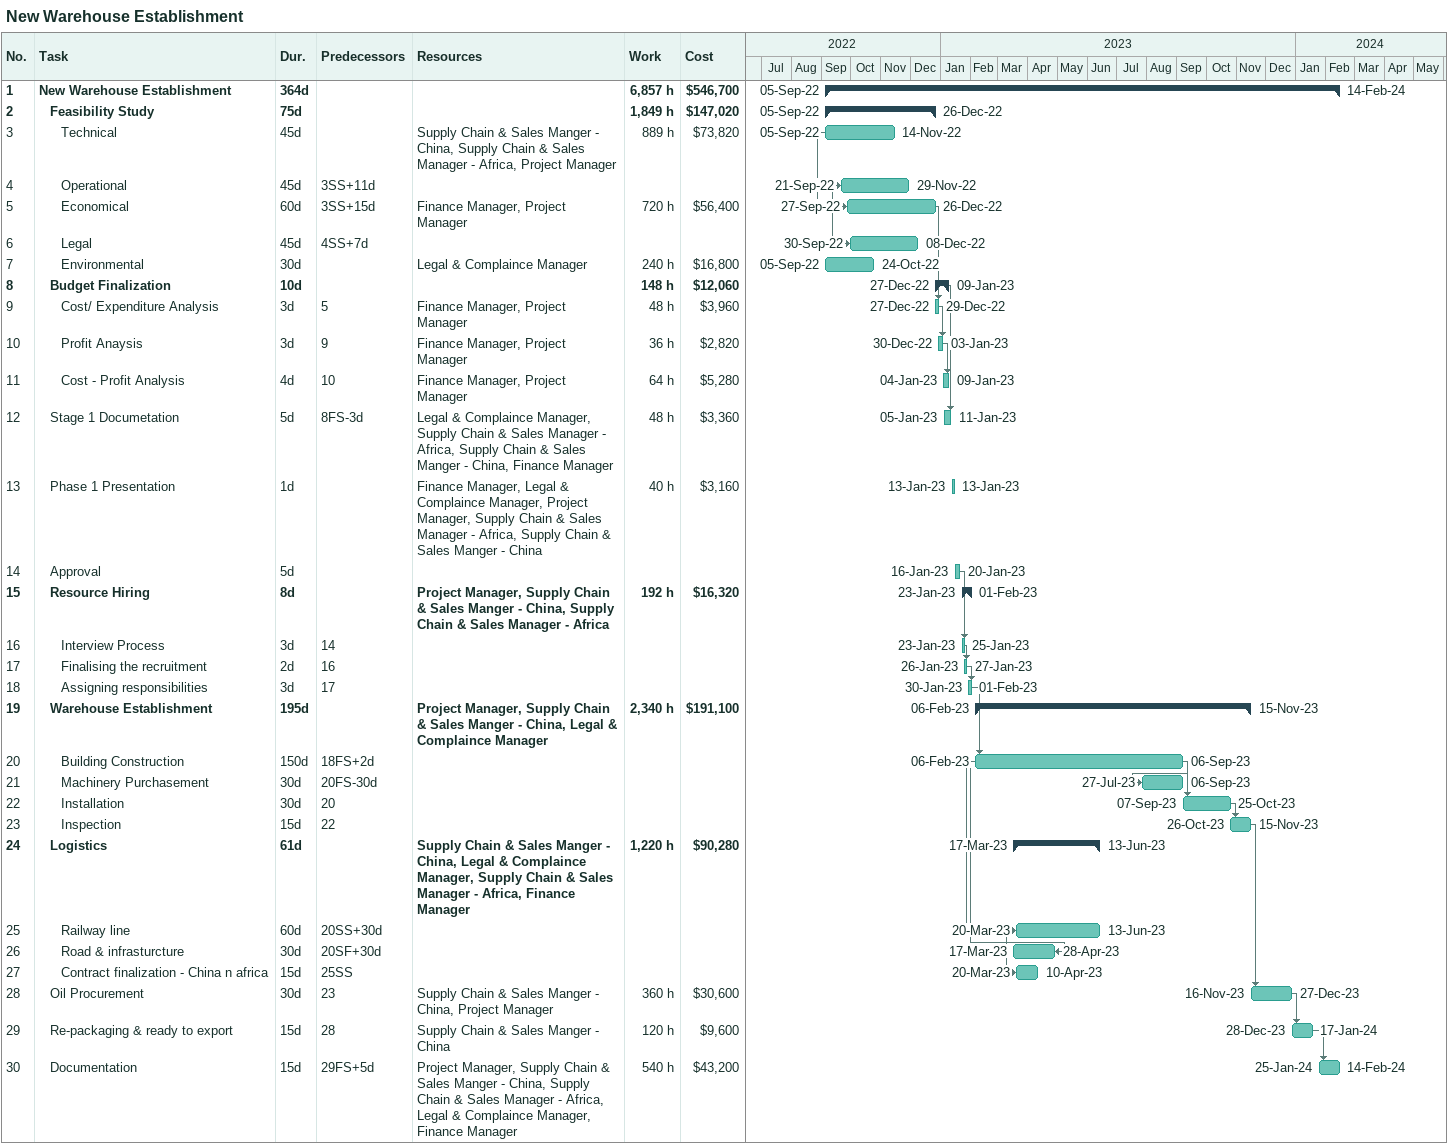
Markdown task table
New Warehouse Establishment

| ID | Level | Task | Duration | Start | Finish | Predecessors | Resources | Work (h) | Cost ($) |
|---|---|---|---|---|---|---|---|---|---|
| 1 | 1 | **New Warehouse Establishment** | 364d | 2022-09-05 | 2024-02-14 |  |  | 6857 | 546700 |
| 2 | 2 | **Feasibility Study** | 75d | 2022-09-05 | 2022-12-26 |  |  | 1849 | 147020 |
| 3 | 3 | Technical | 45d | 2022-09-05 | 2022-11-14 |  | Supply Chain & Sales Manger - China, Supply Chain & Sales Manager - Africa, Project Manager | 889 | 73820 |
| 4 | 3 | Operational | 45d | 2022-09-21 | 2022-11-29 | 3SS+11d |  |  |  |
| 5 | 3 | Economical | 60d | 2022-09-27 | 2022-12-26 | 3SS+15d | Finance Manager, Project Manager | 720 | 56400 |
| 6 | 3 | Legal | 45d | 2022-09-30 | 2022-12-08 | 4SS+7d |  |  |  |
| 7 | 3 | Environmental | 30d | 2022-09-05 | 2022-10-24 |  | Legal & Complaince Manager | 240 | 16800 |
| 8 | 2 | **Budget Finalization** | 10d | 2022-12-27 | 2023-01-09 |  |  | 148 | 12060 |
| 9 | 3 | Cost/ Expenditure Analysis | 3d | 2022-12-27 | 2022-12-29 | 5 | Finance Manager, Project Manager | 48 | 3960 |
| 10 | 3 | Profit Anaysis | 3d | 2022-12-30 | 2023-01-03 | 9 | Finance Manager, Project Manager | 36 | 2820 |
| 11 | 3 | Cost - Profit Analysis | 4d | 2023-01-04 | 2023-01-09 | 10 | Finance Manager, Project Manager | 64 | 5280 |
| 12 | 2 | Stage 1 Documetation | 5d | 2023-01-05 | 2023-01-11 | 8FS-3d | Legal & Complaince Manager, Supply Chain & Sales Manager - Africa, Supply Chain & Sales Manger - China, Finance Manager | 48 | 3360 |
| 13 | 2 | Phase 1 Presentation | 1d | 2023-01-13 | 2023-01-13 |  | Finance Manager, Legal & Complaince Manager, Project Manager, Supply Chain & Sales Manager - Africa, Supply Chain & Sales Manger - China | 40 | 3160 |
| 14 | 2 | Approval | 5d | 2023-01-16 | 2023-01-20 |  |  |  |  |
| 15 | 2 | **Resource Hiring** | 8d | 2023-01-23 | 2023-02-01 |  | Project Manager, Supply Chain & Sales Manger - China, Supply Chain & Sales Manager - Africa | 192 | 16320 |
| 16 | 3 | Interview Process | 3d | 2023-01-23 | 2023-01-25 | 14 |  |  |  |
| 17 | 3 | Finalising the recruitment | 2d | 2023-01-26 | 2023-01-27 | 16 |  |  |  |
| 18 | 3 | Assigning responsibilities | 3d | 2023-01-30 | 2023-02-01 | 17 |  |  |  |
| 19 | 2 | **Warehouse Establishment** | 195d | 2023-02-06 | 2023-11-15 |  | Project Manager, Supply Chain & Sales Manger - China, Legal & Complaince Manager | 2340 | 191100 |
| 20 | 3 | Building Construction | 150d | 2023-02-06 | 2023-09-06 | 18FS+2d |  |  |  |
| 21 | 3 | Machinery Purchasement | 30d | 2023-07-27 | 2023-09-06 | 20FS-30d |  |  |  |
| 22 | 3 | Installation | 30d | 2023-09-07 | 2023-10-25 | 20 |  |  |  |
| 23 | 3 | Inspection | 15d | 2023-10-26 | 2023-11-15 | 22 |  |  |  |
| 24 | 2 | **Logistics** | 61d | 2023-03-17 | 2023-06-13 |  | Supply Chain & Sales Manger - China, Legal & Complaince Manager, Supply Chain & Sales Manager - Africa, Finance Manager | 1220 | 90280 |
| 25 | 3 | Railway line | 60d | 2023-03-20 | 2023-06-13 | 20SS+30d |  |  |  |
| 26 | 3 | Road & infrasturcture | 30d | 2023-03-17 | 2023-04-28 | 20SF+30d |  |  |  |
| 27 | 3 | Contract finalization - China n africa | 15d | 2023-03-20 | 2023-04-10 | 25SS |  |  |  |
| 28 | 2 | Oil Procurement | 30d | 2023-11-16 | 2023-12-27 | 23 | Supply Chain & Sales Manger - China, Project Manager | 360 | 30600 |
| 29 | 2 | Re-packaging & ready to export | 15d | 2023-12-28 | 2024-01-17 | 28 | Supply Chain & Sales Manger - China | 120 | 9600 |
| 30 | 2 | Documentation | 15d | 2024-01-25 | 2024-02-14 | 29FS+5d | Project Manager, Supply Chain & Sales Manger - China, Supply Chain & Sales Manager - Africa, Legal & Complaince Manager, Finance Manager | 540 | 43200 |
